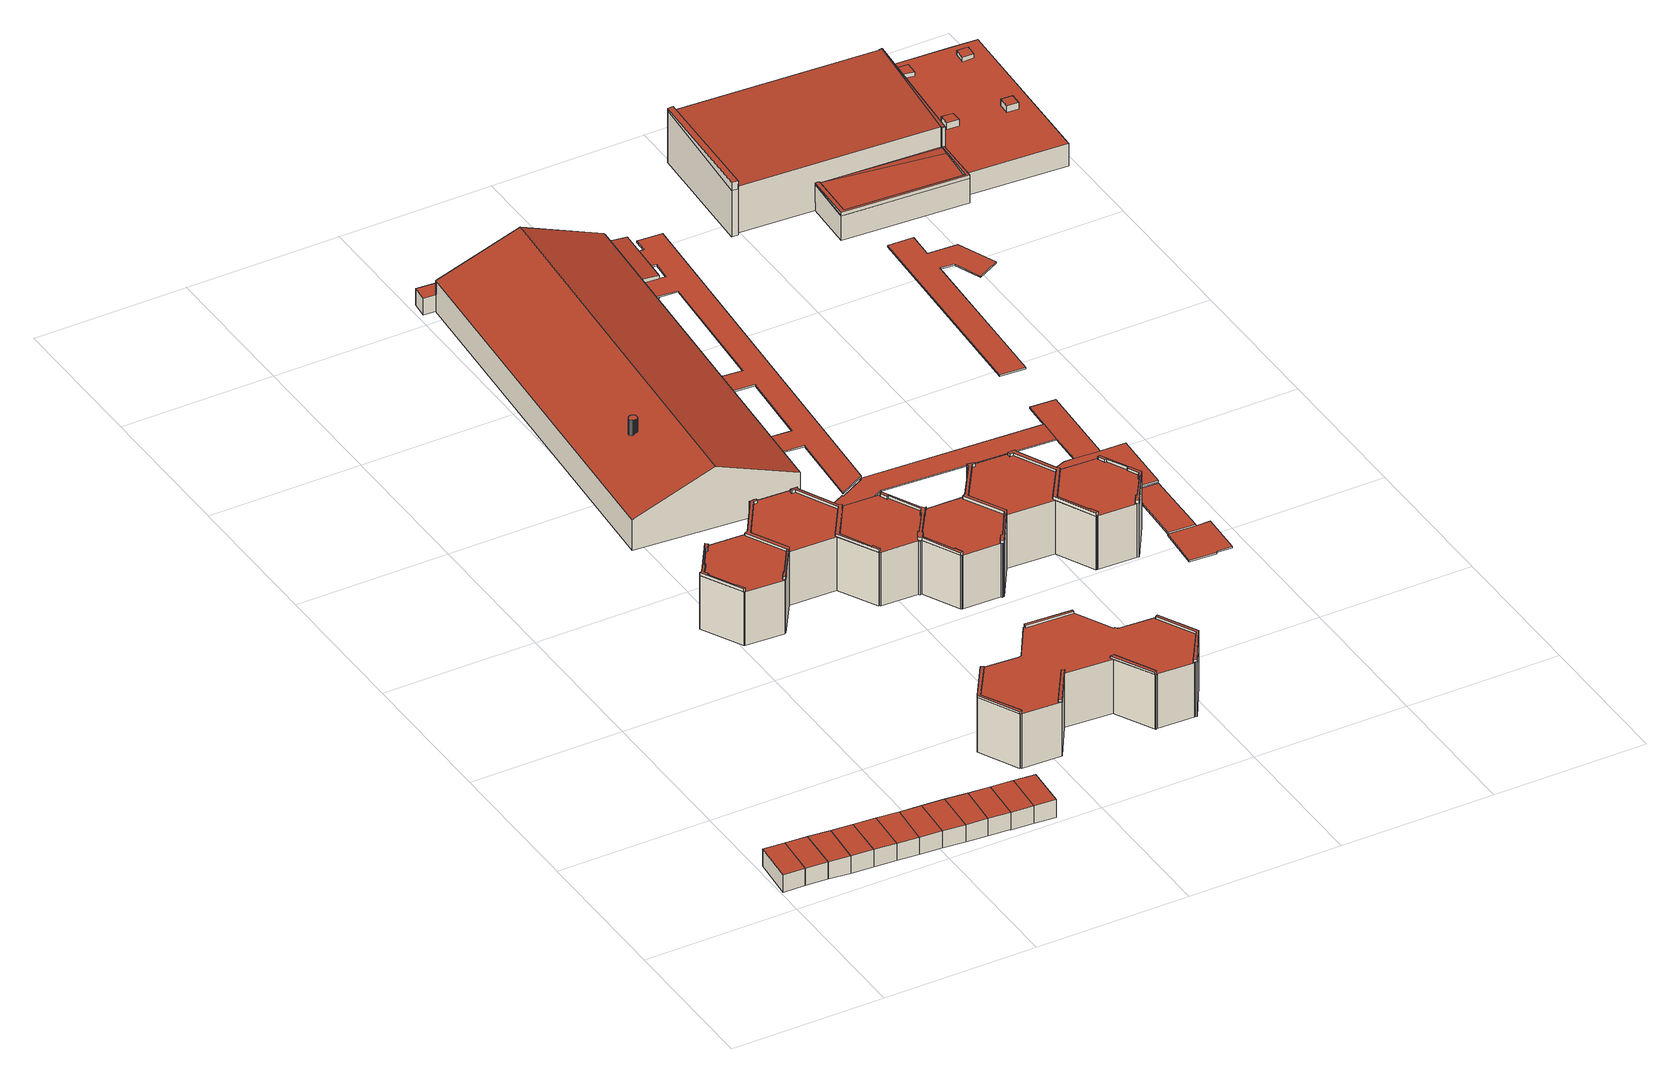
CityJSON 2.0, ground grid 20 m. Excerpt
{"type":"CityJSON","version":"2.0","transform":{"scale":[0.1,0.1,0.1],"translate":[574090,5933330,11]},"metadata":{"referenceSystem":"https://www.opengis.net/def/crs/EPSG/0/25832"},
"CityObjects":{
"building1":{"type":"Building","attributes":{"Grundfläche 2D":"15.705284","Grundhöhe NN":"11.233"},"geometry":[{"type":"Solid","lod":"3","boundaries":[[[[0,1,2,3]],[[4,5,1,0]],[[5,6,2,1]],[[6,7,3,2]],[[7,4,0,3]],[[5,4,7,6]]]],"semantics":{"surfaces":[{"type":"RoofSurface"},{"type":"WallSurface"},{"type":"GroundSurface"}],"values":[[0,1,1,1,1,2]]}}]},
"building2":{"type":"Building","attributes":{"Grundfläche 2D":"15.789476","Grundhöhe NN":"11.203"},"geometry":[{"type":"Solid","lod":"3","boundaries":[[[[0,8,9,1]],[[10,11,9,8]],[[11,5,1,9]],[[5,4,0,1]],[[4,10,8,0]],[[5,11,10,4]]]],"semantics":{"surfaces":[{"type":"RoofSurface"},{"type":"WallSurface"},{"type":"GroundSurface"}],"values":[[0,1,1,1,1,2]]}}]},
"building3":{"type":"Building","attributes":{"Grundfläche 2D":"15.777272","Grundhöhe NN":"11.219"},"geometry":[{"type":"Solid","lod":"3","boundaries":[[[[12,13,9,8]],[[14,15,13,12]],[[15,11,9,13]],[[11,10,8,9]],[[10,14,12,8]],[[10,11,15,14]]]],"semantics":{"surfaces":[{"type":"RoofSurface"},{"type":"WallSurface"},{"type":"GroundSurface"}],"values":[[0,1,1,1,1,2]]}}]},
"building4":{"type":"Building","attributes":{"Grundfläche 2D":"15.893419","Grundhöhe NN":"11.218"},"geometry":[{"type":"Solid","lod":"3","boundaries":[[[[16,17,13,12]],[[18,19,17,16]],[[19,15,13,17]],[[15,14,12,13]],[[14,18,16,12]],[[15,19,18,14]]]],"semantics":{"surfaces":[{"type":"RoofSurface"},{"type":"WallSurface"},{"type":"GroundSurface"}],"values":[[0,1,1,1,1,2]]}}]},
"building5":{"type":"Building","attributes":{"Grundfläche 2D":"15.858282","Grundhöhe NN":"11.216"},"geometry":[{"type":"Solid","lod":"3","boundaries":[[[[20,21,17,16]],[[22,23,21,20]],[[23,19,17,21]],[[19,18,16,17]],[[18,22,20,16]],[[19,23,22,18]]]],"semantics":{"surfaces":[{"type":"RoofSurface"},{"type":"WallSurface"},{"type":"GroundSurface"}],"values":[[0,1,1,1,1,2]]}}]},
"building6":{"type":"Building","attributes":{"Grundfläche 2D":"15.845299","Grundhöhe NN":"11.207"},"geometry":[{"type":"Solid","lod":"3","boundaries":[[[[24,25,26,21,20]],[[27,28,25,24]],[[28,29,26,25]],[[29,23,21,26]],[[23,22,20,21]],[[22,27,24,20]],[[22,23,29,28,27]]]],"semantics":{"surfaces":[{"type":"RoofSurface"},{"type":"WallSurface"},{"type":"GroundSurface"}],"values":[[0,1,1,1,1,1,2]]}}]},
"building7":{"type":"Building","attributes":{"Grundfläche 2D":"15.820449","Grundhöhe NN":"11.209"},"geometry":[{"type":"Solid","lod":"3","boundaries":[[[[24,30,31,26,25]],[[31,30,32,33]],[[26,31,33,29]],[[25,26,29,28]],[[24,25,28,27]],[[30,24,27,32]],[[29,33,32,27,28]]]],"semantics":{"surfaces":[{"type":"RoofSurface"},{"type":"WallSurface"},{"type":"GroundSurface"}],"values":[[0,1,1,1,1,1,2]]}}]},
"building8":{"type":"Building","attributes":{"Grundfläche 2D":"15.930496","Grundhöhe NN":"11.209"},"geometry":[{"type":"Solid","lod":"3","boundaries":[[[[34,35,31,30]],[[35,34,36,37]],[[31,35,37,33]],[[30,31,33,32]],[[34,30,32,36]],[[37,36,32,33]]]],"semantics":{"surfaces":[{"type":"RoofSurface"},{"type":"WallSurface"},{"type":"GroundSurface"}],"values":[[0,1,1,1,1,2]]}}]},
"building9":{"type":"Building","attributes":{"Grundfläche 2D":"15.917810","Grundhöhe NN":"11.209"},"geometry":[{"type":"Solid","lod":"3","boundaries":[[[[38,39,40,35,34]],[[41,40,39,38,42,43]],[[35,40,41,37]],[[34,35,37,36]],[[38,34,36,42]],[[41,43,42,36,37]]]],"semantics":{"surfaces":[{"type":"RoofSurface"},{"type":"WallSurface"},{"type":"GroundSurface"}],"values":[[0,1,1,1,1,2]]}}]},
"building10":{"type":"Building","attributes":{"Grundfläche 2D":"15.875239","Grundhöhe NN":"11.205"},"geometry":[{"type":"Solid","lod":"3","boundaries":[[[[38,44,45,40,39]],[[46,47,45,44]],[[47,41,40,45]],[[41,43,42,38,39,40]],[[42,46,44,38]],[[41,47,46,42,43]]]],"semantics":{"surfaces":[{"type":"RoofSurface"},{"type":"WallSurface"},{"type":"GroundSurface"}],"values":[[0,1,1,1,1,2]]}}]},
"building11":{"type":"Building","attributes":{"Grundfläche 2D":"15.848473","Grundhöhe NN":"11.142"},"geometry":[{"type":"Solid","lod":"3","boundaries":[[[[48,49,45,44]],[[50,51,49,48]],[[51,52,45,49]],[[52,53,44,45]],[[53,50,48,44]],[[52,51,50,53]]]],"semantics":{"surfaces":[{"type":"RoofSurface"},{"type":"WallSurface"},{"type":"GroundSurface"}],"values":[[0,1,1,1,1,2]]}}]},
"building12":{"type":"Building","attributes":{"Grundfläche 2D":"15.746524","Grundhöhe NN":"11.111"},"geometry":[{"type":"Solid","lod":"3","boundaries":[[[[48,54,55,49]],[[50,56,54,48]],[[56,57,55,54]],[[57,51,49,55]],[[49,51,50,48]],[[57,56,50,51]]]],"semantics":{"surfaces":[{"type":"RoofSurface"},{"type":"WallSurface"},{"type":"GroundSurface"}],"values":[[0,1,1,1,1,2]]}}]},
"building13":{"type":"Building","attributes":{"Grundfläche 2D":"257.888012","Grundhöhe NN":"11.033"},"children":["building13-1","building13-2","building13-3","building13-4","building13-5","building13-6"],"geometry":[{"type":"Solid","lod":"3","boundaries":[[[[58,59,60,61,62,63,64,65,66,67,68,69,70,71,72,73,74,75,76,77,78,79,80,81,82,83,84,85,86,87]],[[63,62,88,89]],[[64,63,89,90]],[[65,64,90,91]],[[66,65,91,92]],[[67,66,92,93]],[[68,67,93,94]],[[69,68,94,95]],[[70,69,95,96]],[[71,70,96,97]],[[72,71,97,98]],[[73,72,98,99]],[[74,73,99,100]],[[75,74,100,101]],[[76,75,101,102]],[[77,76,102,103]],[[78,77,103,104]],[[79,78,104,105]],[[80,79,105,106]],[[81,80,106,107]],[[82,81,107,108]],[[83,82,108,109]],[[84,83,109,110]],[[85,84,110,111]],[[86,85,111,112]],[[87,86,112,113]],[[58,87,113,114]],[[59,58,114,115]],[[60,59,115,116]],[[61,60,116,117]],[[62,61,117,88]],[[107,106,105,104,103,102,101,100,99,98,97,96,95,94,93,92,91,90,89,88,117,116,115,114,113,112,111,110,109,108]]]],"semantics":{"surfaces":[{"type":"RoofSurface"},{"type":"WallSurface"},{"type":"GroundSurface"}],"values":[[0,1,1,1,1,1,1,1,1,1,1,1,1,1,1,1,1,1,1,1,1,1,1,1,1,1,1,1,1,1,1,2]]}}]},
"building13-1":{"type":"BuildingInstallation","parents":["building13"],"geometry":[{"type":"MultiSurface","lod":"3","boundaries":[[[118,119,120,121,122]],[[71,123,118,122]],[[123,124,119,118]],[[125,121,120,119,124,126]],[[125,70,71,122,121]]],"semantics":{"surfaces":[{"type":"RoofSurface"},{"type":"WallSurface"}],"values":[0,1,1,1,1]}}]},
"building13-2":{"type":"BuildingInstallation","parents":["building13"],"geometry":[{"type":"MultiSurface","lod":"3","boundaries":[[[127,128,129,130,131,132,133,134]],[[63,64,132,131]],[[64,65,133,132]],[[65,66,135,127,134,133]],[[128,127,135,136]],[[129,128,136,137]],[[137,62,63,131,130,129]]],"semantics":{"surfaces":[{"type":"RoofSurface"},{"type":"WallSurface"}],"values":[0,1,1,1,1,1,1]}}]},
"building13-3":{"type":"BuildingInstallation","parents":["building13"],"geometry":[{"type":"MultiSurface","lod":"3","boundaries":[[[138,139,140,141,142,143,144]],[[78,79,145,140,139,138]],[[141,140,145,146]],[[142,141,146,147]],[[147,75,76,143,142]],[[76,77,144,143]],[[77,78,138,144]]],"semantics":{"surfaces":[{"type":"RoofSurface"},{"type":"WallSurface"}],"values":[0,1,1,1,1,1,1]}}]},
"building13-4":{"type":"BuildingInstallation","parents":["building13"],"geometry":[{"type":"MultiSurface","lod":"3","boundaries":[[[148,149,150,151]],[[149,148,152,153]],[[150,149,153,154]],[[154,68,151,150]],[[68,69,152,148,151]]],"semantics":{"surfaces":[{"type":"RoofSurface"},{"type":"WallSurface"}],"values":[0,1,1,1,1]}}]},
"building13-5":{"type":"BuildingInstallation","parents":["building13"],"geometry":[{"type":"MultiSurface","lod":"3","boundaries":[[[155,156,157,158,159]],[[85,86,157,156]],[[86,87,160,159,158,157]],[[155,159,160,161]],[[161,85,156,155]]],"semantics":{"surfaces":[{"type":"RoofSurface"},{"type":"WallSurface"}],"values":[0,1,1,1,1]}}]},
"building13-6":{"type":"BuildingInstallation","parents":["building13"],"geometry":[{"type":"MultiSurface","lod":"3","boundaries":[[[162,163,164,165]],[[166,167,165,164]],[[167,168,162,165]],[[168,169,163,162]],[[169,166,164,163]],[[169,168,167,166]]],"semantics":{"surfaces":[{"type":"RoofSurface"},{"type":"WallSurface"},{"type":"OuterCeilingSurface"}],"values":[0,1,1,1,1,2]}}]},
"building14":{"type":"Building","attributes":{"Grundfläche 2D":"513.716106","Grundhöhe NN":"11.230"},"children":["building14-1","building14-2","building14-3","building14-4","building14-5","building14-6","building14-7"],"geometry":[{"type":"Solid","lod":"3","boundaries":[[[[170,171,172,173,174,175,176,177,178,179,180,181,182,183,184,185,186,187,188,189,190,191,192,193,194,195,196,197,198,199,200,201,202,203,204,205,206,207,208,209,210,211,212,213,214,215,216,217,218,219,220,221,222,223,224,225,226,227,228,229,230,231,232,233,234,235,236,237,238,239,240,241]],[[172,171,242,243]],[[173,172,243,244]],[[174,173,244,245]],[[175,174,245,246]],[[176,175,246,247]],[[177,176,247,248]],[[178,177,248,249]],[[179,178,249,250]],[[180,179,250,251]],[[181,180,251,252]],[[182,181,252,253]],[[183,182,253,254]],[[184,183,254,255]],[[185,184,255,256]],[[186,185,256,257]],[[187,186,257,258]],[[188,187,258,259]],[[189,188,259,260]],[[190,189,260,261]],[[191,190,261,262]],[[192,191,262,263]],[[193,192,263,264]],[[194,193,264,265]],[[196,195,266,267]],[[195,194,265,266]],[[197,196,267,268]],[[198,197,268,269]],[[199,198,269,270]],[[200,199,270,271]],[[201,200,271,272]],[[202,201,272,273]],[[203,202,273,274]],[[204,203,274,275]],[[276,205,204,275]],[[206,205,276,277]],[[207,206,277,278]],[[208,207,278,279]],[[209,208,279,280]],[[210,209,280,281]],[[282,212,211,210,281,283]],[[213,212,282,284]],[[214,213,284,285]],[[215,214,285,286]],[[216,215,286,287]],[[217,216,287,288]],[[218,217,288,289]],[[219,218,289,290]],[[220,219,290,291]],[[221,220,291,292]],[[222,221,292,293]],[[223,222,293,294]],[[224,223,294,295]],[[225,224,295,296]],[[226,225,296,297]],[[227,226,297,298]],[[228,227,298,299]],[[229,228,299,300]],[[230,229,300,301]],[[231,230,301,302]],[[232,231,302,303]],[[304,233,232,303]],[[234,233,304,305]],[[235,234,305,306]],[[236,235,306,307]],[[237,236,307,308]],[[238,237,308,309]],[[239,238,309,310]],[[240,239,310,311]],[[241,240,311,312]],[[170,241,312,313]],[[171,170,313,242]],[[306,305,304,303,302,301,300,299,298,297,296,295,294,293,292,291,290,289,288,287,286,285,284,282,283,281,280,279,278,277,276,275,274,273,272,271,270,269,268,267,266,265,264,263,262,261,260,259,258,257,256,255,254,253,252,251,250,249,248,247,246,245,244,243,242,313,312,311,310,309,308,307]]]],"semantics":{"surfaces":[{"type":"RoofSurface"},{"type":"WallSurface"},{"type":"GroundSurface"}],"values":[[0,1,1,1,1,1,1,1,1,1,1,1,1,1,1,1,1,1,1,1,1,1,1,1,1,1,1,1,1,1,1,1,1,1,1,1,1,1,1,1,1,1,1,1,1,1,1,1,1,1,1,1,1,1,1,1,1,1,1,1,1,1,1,1,1,1,1,1,1,1,1,1,2]]}}]},
"building14-1":{"type":"BuildingInstallation","parents":["building14"],"geometry":[{"type":"MultiSurface","lod":"3","boundaries":[[[314,315,316,317,318,319,320,321,322,323,324,325,326,327,328,329,330]],[[191,192,331,319,318,317]],[[320,319,331,332]],[[332,333,321,320]],[[322,321,333,334]],[[334,335,323,322]],[[335,202,203,325,324,323]],[[203,204,326,325]],[[204,205,327,326]],[[205,206,336,328,327]],[[336,337,329,328]],[[337,338,330,329]],[[338,339,340,315,314,330]],[[316,315,340,341]],[[341,190,191,317,316]]],"semantics":{"surfaces":[{"type":"RoofSurface"},{"type":"WallSurface"}],"values":[0,1,1,1,1,1,1,1,1,1,1,1,1,1,1]}}]},
"building14-2":{"type":"BuildingInstallation","parents":["building14"],"geometry":[{"type":"MultiSurface","lod":"3","boundaries":[[[342,343,344,345,346,347,348,349,350,351,352,353,354,355]],[[196,197,346,345]],[[197,198,347,346]],[[198,199,356,348,347]],[[349,348,356,357]],[[357,358,350,349]],[[351,350,358,359]],[[359,360,352,351]],[[353,352,360,361]],[[354,353,361,362]],[[362,363,355,354]],[[342,355,363,364]],[[364,365,343,342]],[[344,343,365,366]],[[366,195,196,345,344]]],"semantics":{"surfaces":[{"type":"RoofSurface"},{"type":"WallSurface"}],"values":[0,1,1,1,1,1,1,1,1,1,1,1,1,1,1]}}]},
"building14-3":{"type":"BuildingInstallation","parents":["building14"],"geometry":[{"type":"MultiSurface","lod":"3","boundaries":[[[367,368,369,370,371,372,373,374,375,376,377,378,379,380,381,382,383,384]],[[385,386,376,375]],[[386,387,388,378,377,376]],[[388,389,379,378]],[[380,379,389,390]],[[390,174,175,381,380]],[[175,176,391,382,381]],[[383,382,391,392]],[[392,393,384,383]],[[367,384,393,394]],[[394,395,223,369,368,367]],[[223,224,370,369]],[[224,225,371,370]],[[225,226,372,371]],[[226,227,373,372]],[[227,228,385,375,374,373]]],"semantics":{"surfaces":[{"type":"RoofSurface"},{"type":"WallSurface"}],"values":[0,1,1,1,1,1,1,1,1,1,1,1,1,1,1,1]}}]},
"building14-4":{"type":"BuildingInstallation","parents":["building14"],"geometry":[{"type":"MultiSurface","lod":"3","boundaries":[[[396,397,398,399,400,401,402,403,404,405,406,407,408,409,410,411,412]],[[239,240,413,400,399,398]],[[401,400,413,414]],[[414,415,402,401]],[[403,402,415,416]],[[416,417,418,405,404,403]],[[406,405,418,419]],[[407,406,419,420]],[[420,421,408,407]],[[409,408,421,422]],[[422,423,410,409]],[[411,410,423,424]],[[424,236,412,411]],[[236,237,396,412]],[[237,238,397,396]],[[238,239,398,397]]],"semantics":{"surfaces":[{"type":"RoofSurface"},{"type":"WallSurface"}],"values":[0,1,1,1,1,1,1,1,1,1,1,1,1,1,1,1]}}]},
"building14-5":{"type":"BuildingInstallation","parents":["building14"],"geometry":[{"type":"MultiSurface","lod":"3","boundaries":[[[425,426,427,428,429,430,431,432,433,434,435,436,437,438,439,440,441]],[[188,435,434,433,442,187]],[[188,189,443,436,435]],[[443,444,437,436]],[[438,437,444,445]],[[445,446,439,438]],[[440,439,446,447]],[[447,209,210,425,441,440]],[[210,211,212,427,426,425]],[[212,213,428,427]],[[213,214,448,429,428]],[[449,430,429,448]],[[431,430,449,450]],[[450,451,432,431]],[[433,432,451,442]]],"semantics":{"surfaces":[{"type":"RoofSurface"},{"type":"WallSurface"}],"values":[0,1,1,1,1,1,1,1,1,1,1,1,1,1,1]}}]},
"building14-6":{"type":"BuildingInstallation","parents":["building14"],"geometry":[{"type":"MultiSurface","lod":"3","boundaries":[[[452,453,454,455,456,457,458,459,460,461,462,463,464,465,466,467,468,469,470,471,472,473,474,475,476,477,478,479]],[[457,456,220,480]],[[458,457,480,481]],[[481,482,459,458]],[[460,459,482,483]],[[461,460,483,484]],[[462,461,484,485]],[[463,462,485,486]],[[464,463,486,487]],[[487,488,465,464]],[[181,467,466,465,488,180]],[[181,182,468,467]],[[182,183,489,470,469,468]],[[471,470,489,490]],[[490,491,472,471]],[[473,472,491,492]],[[492,493,474,473]],[[493,494,475,474]],[[476,475,494,495]],[[477,476,495,496]],[[496,497,478,477]],[[498,452,479,478,497,499]],[[498,217,218,454,453,452]],[[218,219,455,454]],[[219,220,456,455]]],"semantics":{"surfaces":[{"type":"RoofSurface"},{"type":"WallSurface"}],"values":[0,1,1,1,1,1,1,1,1,1,1,1,1,1,1,1,1,1,1,1,1,1,1,1,1]}}]},
"building14-7":{"type":"BuildingInstallation","parents":["building14"],"geometry":[{"type":"MultiSurface","lod":"3","boundaries":[[[500,501,502,503,504,505,506,507,508,509,510,511,512,513,514]],[[515,171,172,508,507]],[[172,173,516,509,508]],[[516,517,510,509]],[[517,518,511,510]],[[518,519,512,511]],[[513,512,519,520]],[[520,231,232,500,514,513]],[[232,233,501,500]],[[233,234,502,501]],[[234,521,503,502]],[[521,522,504,503]],[[505,504,522,523]],[[523,524,506,505]],[[507,506,524,515]]],"semantics":{"surfaces":[{"type":"RoofSurface"},{"type":"WallSurface"}],"values":[0,1,1,1,1,1,1,1,1,1,1,1,1,1,1]}}]},
"building15":{"type":"Building","attributes":{"Grundfläche 2D":"1124.668867","Grundhöhe NN":"11.657"},"children":["building15-1"],"geometry":[{"type":"Solid","lod":"3","boundaries":[[[[525,526,527,528,529]],[[528,530,531,529]],[[532,533,534,535]],[[536,537,538,539,540]],[[533,532,541,542]],[[534,533,542,543]],[[535,534,543,544]],[[538,537,545,546]],[[539,538,546,547]],[[540,539,547,548]],[[549,536,540,548]],[[535,544,550,527,526,525,551,541,532]],[[536,530,528,527,550,545,537]],[[530,536,549,552,531]],[[551,525,529,531,552]],[[542,541,551,552,549,548,547,546,545,550,544,543]]]],"semantics":{"surfaces":[{"type":"RoofSurface"},{"type":"WallSurface"},{"type":"GroundSurface"}],"values":[[0,0,0,0,1,1,1,1,1,1,1,1,1,1,1,2]]}}]},
"building15-1":{"type":"BuildingInstallation","parents":["building15"],"geometry":[{"type":"MultiSurface","lod":"3","boundaries":[[[553,554,555,556,557,558,559,560,561,562,563,564,565,566,567,568,569,570,571,572,573,574,575,576,577,578,579,580,581,582,583,584,585,586,587]],[[558,557,588,589]],[[559,558,589,590]],[[555,554,591,592]],[[556,555,592,593]],[[557,556,593,588]],[[560,559,590,594]],[[561,560,594,595]],[[562,561,595,596]],[[563,562,596,597]],[[564,563,597,598]],[[565,564,598,599]],[[566,565,599,600]],[[567,566,600,601]],[[568,567,601,602]],[[569,568,602,603]],[[570,569,603,604]],[[571,570,604,605]],[[572,571,605,606]],[[572,606,607]],[[573,572,607,608]],[[574,573,608,609]],[[575,574,609,610]],[[576,575,610,611]],[[577,576,611,612]],[[578,577,612,613]],[[579,578,613,614]],[[580,579,614,615]],[[581,580,615,616]],[[582,581,616,617]],[[583,582,617,618]],[[584,583,618,619]],[[585,584,619,620]],[[586,585,620,621]],[[587,586,621,622]],[[553,587,622,623]],[[554,553,623,591]]],"semantics":{"surfaces":[{"type":"RoofSurface"},{"type":"WallSurface"}],"values":[0,1,1,1,1,1,1,1,1,1,1,1,1,1,1,1,1,1,1,1,1,1,1,1,1,1,1,1,1,1,1,1,1,1,1,1,1]}}]},
"building16":{"type":"Building","attributes":{"Grundfläche 2D":"485.155224","Grundhöhe NN":"13.156"},"geometry":[{"type":"Solid","lod":"3","boundaries":[[[[624,625,626,627]],[[628,629,630,631,632,633]],[[634,635,636,637,638,639,640]],[[641,642,643,644,645,646,647,648,649,650,651,652,653,654,655,656,657,658,659,660,661]],[[628,662,663,664,665,666,667,668,629]],[[631,630,669,670,671,672,673,674,675,676]],[[625,624,639,677]],[[626,625,677,678]],[[627,626,678,640]],[[624,627,640,639]],[[632,631,679,680]],[[633,632,680,681]],[[630,629,682,683]],[[628,633,681,684]],[[685,686,640,639]],[[687,685,639,638]],[[686,688,634,640]],[[688,689,635,634]],[[689,690,636,635]],[[690,691,637,636]],[[691,687,638,637]],[[644,643,692,693]],[[645,644,693,694]],[[646,645,694,695]],[[696,648,647,646,695,697]],[[649,648,696,698]],[[650,649,698,699]],[[651,650,699,700]],[[652,651,700,701]],[[653,652,701,702]],[[654,653,702,703]],[[655,654,703,704]],[[656,655,704,705]],[[657,656,705,706]],[[658,657,706,707]],[[659,658,707,708]],[[660,659,708,709]],[[661,660,709,710]],[[641,661,710,711]],[[642,641,711,712]],[[643,642,712,692]],[[667,666,713,714]],[[668,667,714,715]],[[629,668,715,682]],[[662,628,684,716]],[[663,662,716,717]],[[664,663,717,718]],[[665,664,718,719]],[[666,665,719,713]],[[671,670,720,721]],[[672,671,721,722]],[[673,672,722,723]],[[674,673,723,724]],[[675,674,724,725]],[[676,675,725,726]],[[670,669,727,720]],[[630,683,727,669]],[[676,726,679,631]],[[677,639,640,678]],[[679,726,725,724,723,722,721,720,727,683,682,715,714,713,719,718,717,716,684,681,680]],[[687,691,690,689,688,686,685]],[[704,703,702,701,700,699,698,696,697,695,694,693,692,712,711,710,709,708,707,706,705]]]],"semantics":{"surfaces":[{"type":"RoofSurface"},{"type":"WallSurface"},{"type":"GroundSurface"}],"values":[[0,0,0,0,0,0,1,1,1,1,1,1,1,1,1,1,1,1,1,1,1,1,1,1,1,1,1,1,1,1,1,1,1,1,1,1,1,1,1,1,1,1,1,1,1,1,1,1,1,1,1,1,1,1,1,1,1,1,2,2,2,2]]}}]},
"building17":{"type":"Building","attributes":{"Grundfläche 2D":"117.871370","Grundhöhe NN":"13.638"},"geometry":[{"type":"Solid","lod":"3","boundaries":[[[[728,729,730,731,732,733,734,735,736,737]],[[738,739,735,734]],[[739,740,736,735]],[[740,741,737,736]],[[741,742,728,737]],[[742,743,729,728]],[[743,744,730,729]],[[744,745,731,730]],[[745,746,732,731]],[[746,747,733,732]],[[747,738,734,733]],[[739,738,747,746,745,744,743,742,741,740]]]],"semantics":{"surfaces":[{"type":"RoofSurface"},{"type":"WallSurface"},{"type":"GroundSurface"}],"values":[[0,1,1,1,1,1,1,1,1,1,1,2]]}}]},
"building18":{"type":"Building","attributes":{"Grundfläche 2D":"837.078091","Grundhöhe NN":"11.921"},"children":["building18-1","building18-2","building18-3","building18-4","building18-5"],"geometry":[{"type":"Solid","lod":"3","boundaries":[[[[748,749,750,751,752,753]],[[754,755,756,757,758,759,760,761,762,763]],[[764,765,766,767,768,769,770,771,772]],[[766,765,773,774,767]],[[775,767,774]],[[776,777,778,779]],[[780,781,782,783,784,785]],[[786,787,783]],[[787,784,783]],[[788,789,784,787]],[[762,761,790,791]],[[749,792,782,781,750]],[[781,779,751,750]],[[793,753,752,751,779,778]],[[793,794,748,753]],[[794,792,749,748]],[[755,754,763,795,796]],[[797,757,756,755,796,798]],[[763,762,791,795]],[[770,769,768,799,800]],[[772,771,770,800,801]],[[760,765,764,772,801,790,761]],[[802,776,779,781,803,804]],[[777,776,802,805]],[[778,777,805,806]],[[793,778,806,807]],[[794,793,807,808]],[[792,794,808,809]],[[782,792,809,810]],[[768,767,775,783,782,810,799]],[[783,775,774,786]],[[765,760,759,787,786,774,773]],[[787,759,758,788]],[[788,758,757,789]],[[789,757,797,811,784]],[[780,785,812,813]],[[785,784,811,812]],[[781,780,813,803]],[[798,796,795,791,790,801,800,799,810,809,808,807,806,805,802,804,803,813,812,811,797]]]],"semantics":{"surfaces":[{"type":"RoofSurface"},{"type":"WallSurface"},{"type":"GroundSurface"}],"values":[[0,0,0,0,0,0,0,0,0,0,1,1,1,1,1,1,1,1,1,1,1,1,1,1,1,1,1,1,1,1,1,1,1,1,1,1,1,1,2]]}}]},
"building18-1":{"type":"BuildingInstallation","parents":["building18"],"geometry":[{"type":"MultiSurface","lod":"3","boundaries":[[[814,815,816,817]],[[818,819,817,816]],[[814,817,819,820]],[[820,821,815,814]],[[816,815,821,818]]],"semantics":{"surfaces":[{"type":"RoofSurface"},{"type":"WallSurface"}],"values":[0,1,1,1,1]}}]},
"building18-2":{"type":"BuildingInstallation","parents":["building18"],"geometry":[{"type":"MultiSurface","lod":"3","boundaries":[[[822,823,824,825]],[[825,824,826,827]],[[827,828,822,825]],[[823,822,828,829]],[[829,826,824,823]]],"semantics":{"surfaces":[{"type":"RoofSurface"},{"type":"WallSurface"}],"values":[0,1,1,1,1]}}]},
"building18-3":{"type":"BuildingInstallation","parents":["building18"],"geometry":[{"type":"MultiSurface","lod":"3","boundaries":[[[830,831,832,833]],[[833,832,834,835]],[[835,836,830,833]],[[836,837,831,830]],[[832,831,837,834]]],"semantics":{"surfaces":[{"type":"RoofSurface"},{"type":"WallSurface"}],"values":[0,1,1,1,1]}}]},
"building18-4":{"type":"BuildingInstallation","parents":["building18"],"geometry":[{"type":"MultiSurface","lod":"3","boundaries":[[[838,839,840,841]],[[841,840,842,843]],[[838,841,843,844]],[[839,838,844,845]],[[840,839,845,842]]],"semantics":{"surfaces":[{"type":"RoofSurface"},{"type":"WallSurface"}],"values":[0,1,1,1,1]}}]},
"building18-5":{"type":"BuildingInstallation","parents":["building18"],"geometry":[{"type":"MultiSurface","lod":"3","boundaries":[[[846,847,848,849,850,851,852,853,854,855]],[[769,770,850,849,768]],[[771,772,851,850,770]],[[764,765,852,851,772]],[[765,773,853,852]],[[773,766,854,853]],[[766,856,855,854]],[[846,855,856,857]],[[847,846,857,858]],[[858,767,848,847]],[[767,768,849,848]]],"semantics":{"surfaces":[{"type":"RoofSurface"},{"type":"WallSurface"}],"values":[0,1,1,1,1,1,1,1,1,1,1]}}]}
},
"vertices":[
[30,33,26],[35,88,26],[7,90,26],[2,34,26],[30,33,2],[35,88,2],[7,90,2],[2,34,2],
[59,31,26],[63,86,26],[59,31,2],[63,86,2],
[87,28,26],[92,83,26],[87,28,2],[92,83,2],
[116,26,26],[120,81,26],[116,26,2],[120,81,2],
[145,24,26],[149,79,26],[145,24,2],[149,79,2],
[173,21,26],[173,22,26],[178,76,26],[173,21,2],[173,22,2],[178,76,2],
[202,19,26],[206,74,26],[202,19,2],[206,74,2],
[231,16,26],[235,72,26],[231,16,2],[235,72,2],
[259,14,26],[259,15,26],[264,69,26],[264,69,2],[259,14,2],[259,15,2],
[288,12,26],[292,67,26],[288,12,2],[292,67,2],
[317,10,26],[321,65,26],[317,10,1],[321,65,1],[292,67,1],[288,12,1],
[345,8,26],[349,62,26],[345,8,1],[349,62,1],
[445,258,76],[415,211,76],[412,210,76],[363,213,76],[363,212,76],[362,212,76],[331,165,76],[357,113,76],[358,113,76],[359,112,76],[411,110,76],[441,157,76],[503,153,76],[529,104,76],[530,102,76],[532,103,76],[580,101,76],[581,102,76],[583,101,76],[613,150,76],[587,200,76],[586,199,76],[585,200,76],[537,203,76],[538,204,76],[535,206,76],[534,205,76],[508,256,76],[447,260,76],[447,258,76],[363,212,0],[362,212,0],[331,165,0],[357,113,0],[358,113,0],[359,112,0],[411,110,0],[441,157,0],[503,153,0],[529,104,0],[530,102,0],[532,103,0],[580,101,0],[581,102,0],[583,101,0],[613,150,0],[587,200,0],[586,199,0],[585,200,0],[537,203,0],[538,204,0],[535,206,0],[534,205,0],[508,256,0],[447,260,0],[447,258,0],[445,258,0],[415,211,0],[412,210,0],[363,213,0],
[532,106,79],[506,157,79],[503,157,79],[501,157,79],[529,104,79],[532,106,76],[506,157,76],[501,157,76],[503,157,76],
[361,115,79],[335,164,79],[366,210,79],[363,212,79],[362,212,79],[331,165,79],[357,113,79],[358,113,79],[361,115,76],[335,164,76],[366,210,76],
[587,200,79],[586,199,79],[584,198,79],[609,149,79],[579,103,79],[583,101,79],[613,150,79],[584,198,76],[609,149,76],[579,103,76],
[443,160,79],[439,161,79],[407,112,79],[411,110,79],[443,160,76],[439,161,76],[407,112,76],
[508,253,79],[508,256,79],[447,260,79],[447,258,79],[447,256,79],[447,256,76],[508,253,76],
[539,220,27],[523,249,27],[514,244,27],[529,215,27],[514,244,25],[529,215,25],[539,220,25],[523,249,25],
[254,471,77],[255,473,77],[256,472,77],[286,517,77],[348,516,77],[374,466,77],[375,466,77],[376,465,77],[424,463,77],[426,461,77],[427,463,77],[428,462,77],[452,414,77],[453,414,77],[454,413,77],[503,412,77],[505,410,77],[506,411,77],[507,411,77],[537,457,77],[599,454,77],[624,404,77],[625,405,77],[626,404,77],[676,402,77],[676,403,77],[679,402,77],[710,450,77],[684,501,77],[683,500,77],[681,502,77],[632,504,77],[631,503,77],[630,504,77],[605,556,77],[605,558,77],[600,558,77],[599,560,77],[550,562,77],[550,560,77],[544,561,77],[544,560,77],[544,557,77],[513,511,77],[511,510,77],[509,512,77],[461,513,77],[460,512,77],[458,514,77],[457,514,77],[433,562,77],[432,563,77],[384,565,77],[382,563,77],[379,565,77],[378,565,77],[353,615,77],[354,618,77],[346,618,77],[346,621,77],[299,623,77],[299,621,77],[293,621,77],[293,619,77],[262,571,77],[261,572,77],[208,574,77],[178,529,77],[175,528,77],[202,475,77],[203,475,77],[204,474,77],[255,473,2],[256,472,2],[286,517,2],[348,516,2],[374,466,2],[375,466,2],[376,465,2],[424,463,2],[426,461,2],[427,463,2],[428,462,2],[452,414,2],[453,414,2],[454,413,2],[503,412,2],[505,410,2],[506,411,2],[507,411,2],[537,457,2],[599,454,2],[624,404,2],[625,405,2],[626,404,2],[676,402,2],[676,403,2],[679,402,2],[710,450,2],[684,501,2],[683,500,2],[681,502,2],[632,504,2],[631,503,2],[630,504,2],[605,556,2],[605,558,2],[600,558,2],[599,560,2],[550,562,2],[550,560,2],[544,561,2],[544,557,2],[544,560,2],[513,511,2],[511,510,2],[509,512,2],[461,513,2],[460,512,2],[458,514,2],[457,514,2],[433,562,2],[432,563,2],[384,565,2],[382,563,2],[379,565,2],[378,565,2],[353,615,2],[354,618,2],[346,618,2],[346,621,2],[299,623,2],[299,621,2],[293,621,2],[293,619,2],[262,571,2],[261,572,2],[208,574,2],[178,529,2],[175,528,2],[202,475,2],[203,475,2],[204,474,2],[254,471,2],
[627,502,81],[627,501,81],[598,458,81],[624,404,81],[625,405,81],[628,406,81],[623,416,81],[622,415,81],[602,455,81],[633,502,81],[631,503,81],[630,504,81],[605,556,81],[605,558,81],[596,558,81],[596,554,81],[601,554,81],[628,406,77],[623,416,77],[622,415,77],[602,455,77],[633,502,77],[596,558,77],[596,554,77],[601,554,77],[627,502,77],[627,501,77],[598,458,77],
[682,412,81],[681,413,81],[675,404,81],[679,402,81],[710,450,81],[684,501,81],[681,500,81],[685,491,81],[687,491,81],[700,465,81],[699,464,81],[706,450,81],[702,444,81],[703,443,81],[681,500,77],[685,491,77],[687,491,77],[700,465,77],[699,464,77],[706,450,77],[702,444,77],[703,443,77],[682,412,77],[681,413,77],[675,404,77],
[351,515,81],[380,559,81],[382,563,81],[379,565,81],[378,565,81],[353,615,81],[354,618,81],[346,618,81],[345,618,81],[345,615,81],[346,615,81],[350,615,81],[376,562,81],[347,518,81],[374,466,81],[377,467,81],[373,476,81],[371,475,81],[345,618,77],[345,615,77],[346,615,77],[350,615,77],[376,562,77],[347,518,77],[377,467,77],[373,476,77],[371,475,77],[351,515,77],[380,559,77],
[178,529,81],[175,528,81],[202,475,81],[203,475,81],[205,476,81],[200,486,81],[199,485,81],[181,520,81],[182,521,81],[183,521,81],[180,526,81],[189,539,81],[187,539,81],[204,565,81],[206,564,81],[211,572,81],[208,574,81],[205,476,77],[200,486,77],[199,485,77],[181,520,77],[182,521,77],[183,521,77],[180,526,77],[189,539,77],[187,539,77],[204,565,77],[206,564,77],[211,572,77],
[544,561,81],[544,560,81],[544,557,81],[513,511,81],[509,509,81],[535,459,81],[511,421,81],[509,422,81],[503,413,81],[506,411,81],[507,411,81],[539,461,81],[515,507,81],[549,557,81],[553,557,81],[553,560,81],[550,560,81],[503,413,77],[539,461,77],[515,507,77],[549,557,77],[553,557,77],[553,560,77],[509,509,77],[535,459,77],[511,421,77],[509,422,77],
[462,511,81],[460,512,81],[458,514,81],[457,514,81],[433,562,81],[430,560,81],[434,551,81],[436,552,81],[456,512,81],[451,505,81],[452,504,81],[431,473,81],[430,474,81],[425,465,81],[427,463,81],[428,462,81],[452,414,81],[453,414,81],[455,415,81],[451,425,81],[450,424,81],[430,463,81],[435,470,81],[435,471,81],[434,471,81],[455,502,81],[456,502,81],[460,509,81],[430,560,77],[434,551,77],[436,552,77],[456,512,77],[451,505,77],[452,504,77],[431,473,77],[430,474,77],[425,465,77],[455,415,77],[451,425,77],[450,424,77],[430,463,77],[435,470,77],[435,471,77],[434,471,77],[455,502,77],[456,502,77],[462,511,77],[460,509,77],
[293,621,81],[293,619,81],[262,571,81],[258,570,81],[284,519,81],[259,481,81],[258,482,81],[253,474,81],[256,472,81],[288,521,81],[264,567,81],[297,618,81],[302,618,81],[302,621,81],[299,621,81],[253,474,77],[288,521,77],[264,567,77],[297,618,77],[302,618,77],[302,621,77],[258,570,77],[284,519,77],[259,481,77],[258,482,77],
[392,677,51],[430,1191,51],[430,1194,51],[325,1202,92],[286,685,92],[219,1210,50],[181,693,50],[424,1108,41],[452,1106,39],[458,1189,39],[430,1191,41],[219,1210,30],[231,1209,30],[232,1230,30],[205,1232,30],[203,1211,30],[424,1108,7],[452,1106,7],[458,1189,7],[430,1191,7],[231,1209,7],[232,1230,7],[205,1232,7],[203,1211,7],[219,1210,7],[430,1194,7],[392,677,7],[181,693,7],
[251,808,94],[252,808,94],[253,808,94],[254,809,94],[254,810,94],[255,810,94],[255,811,94],[255,812,94],[255,813,94],[255,814,94],[255,815,94],[255,816,94],[254,816,94],[254,817,94],[253,817,94],[252,817,94],[252,818,94],[251,818,94],[250,818,94],[249,818,94],[248,818,94],[247,817,94],[246,816,94],[245,815,94],[245,814,94],[245,813,94],[245,812,94],[245,811,94],[246,810,94],[246,809,94],[247,809,94],[247,808,94],[248,808,94],[249,808,94],[250,808,94],[254,810,76],[255,810,76],[255,811,76],[252,808,75],[253,808,75],[254,809,76],[255,812,76],[255,813,76],[255,814,76],[255,815,76],[255,816,76],[254,816,76],[254,817,75],[253,817,75],[252,817,75],[252,818,75],[251,818,74],[250,818,74],[249,818,74],[249,818,73],[248,818,73],[247,817,73],[246,816,72],[245,815,72],[245,814,72],[245,813,72],[245,812,72],[245,811,72],[246,810,72],[246,809,73],[247,809,73],[247,808,73],[248,808,73],[249,808,74],[250,808,74],[251,808,75],
[750,396,26],[753,487,26],[719,489,26],[714,398,26],[695,647,30],[693,615,30],[691,572,30],[724,570,30],[730,682,30],[697,684,30],[710,341,24],[745,339,24],[746,341,24],[766,340,24],[769,396,24],[750,396,24],[714,398,24],[466,1182,35],[465,1163,35],[456,1164,35],[454,1132,35],[463,1131,35],[461,1105,35],[452,1106,35],[424,1108,35],[421,1077,35],[459,1074,35],[446,902,35],[409,905,35],[406,874,35],[444,871,35],[436,772,35],[399,775,35],[396,743,35],[434,740,35],[426,638,35],[460,656,35],[499,1180,35],[460,659,30],[460,656,30],[426,638,30],[426,640,30],[359,605,30],[373,575,30],[469,627,30],[678,572,30],[610,545,30],[624,515,30],[684,539,30],[721,537,30],[719,489,30],[753,487,30],[757,569,30],[753,487,24],[719,489,24],[724,570,28],[730,682,28],[697,684,28],[693,615,28],[691,572,28],[695,647,28],[750,396,22],[714,398,22],[769,396,22],[710,341,22],[745,339,22],[746,341,22],[766,340,22],[456,1164,33],[454,1132,33],[463,1131,33],[461,1105,33],[424,1108,33],[452,1106,33],[421,1077,33],[459,1074,33],[446,902,33],[409,905,33],[406,874,33],[444,871,33],[436,772,33],[399,775,33],[396,743,33],[434,740,33],[426,638,33],[460,656,33],[499,1180,33],[466,1182,33],[465,1163,33],[359,605,28],[373,575,28],[469,627,28],[460,659,28],[460,656,28],[426,638,28],[426,640,28],[610,545,28],[624,515,28],[684,539,28],[721,537,28],[719,489,28],[753,487,28],[757,569,28],[678,572,28],
[715,1041,28],[700,758,28],[733,756,28],[744,973,28],[763,972,28],[777,936,28],[806,952,28],[785,1003,28],[746,1005,28],[748,1040,28],[806,952,26],[785,1003,26],[746,1005,26],[748,1040,26],[715,1041,26],[700,758,26],[733,756,26],[744,973,26],[763,972,26],[777,936,26],
[582,1167,85],[590,1166,85],[598,1326,85],[598,1329,85],[596,1329,85],[591,1329,85],[965,1328,39],[863,1333,39],[863,1331,39],[862,1313,39],[863,1313,39],[855,1154,40],[853,1154,40],[850,1104,40],[984,1097,40],[996,1326,39],[850,1104,43],[853,1154,46],[850,1143,45],[695,1164,46],[690,1164,46],[687,1102,43],[687,1099,43],[692,1099,43],[850,1090,43],[851,1154,46],[850,1154,46],[850,1156,46],[598,1331,82],[596,1331,82],[596,1329,82],[598,1329,82],[859,1312,82],[598,1326,82],[590,1170,74],[850,1156,74],[862,1312,82],[859,1313,82],[850,1154,74],[855,1154,74],[863,1313,82],[862,1313,82],[850,1104,9],[984,1097,9],[590,1166,74],[591,1329,82],[582,1167,74],[996,1326,9],[863,1333,9],[862,1313,9],[863,1331,9],[690,1164,9],[687,1099,9],[850,1090,9],[598,1331,9],[598,1326,9],[598,1329,9],[596,1331,9],[596,1329,9],[591,1329,9],[582,1167,9],[590,1166,9],[590,1170,9],[862,1312,9],[859,1313,9],[859,1312,9],
[974,1297,45],[975,1312,45],[960,1312,45],[959,1297,45],[960,1312,39],[959,1297,39],[974,1297,39],[975,1312,39],
[893,1203,49],[878,1204,49],[877,1190,49],[893,1189,49],[877,1190,40],[893,1189,40],[893,1203,40],[878,1204,40],
[898,1300,45],[899,1316,45],[884,1317,45],[883,1302,45],[884,1317,39],[883,1302,39],[898,1300,39],[899,1316,39],
[969,1199,49],[954,1200,49],[953,1185,49],[968,1184,49],[953,1185,40],[968,1184,40],[969,1199,40],[954,1200,40],
[847,1093,48],[692,1102,48],[695,1164,48],[690,1164,48],[687,1099,48],[850,1090,48],[853,1154,48],[851,1154,48],[850,1143,48],[850,1140,48],[850,1140,45],[847,1093,43],[692,1102,43]
]}
